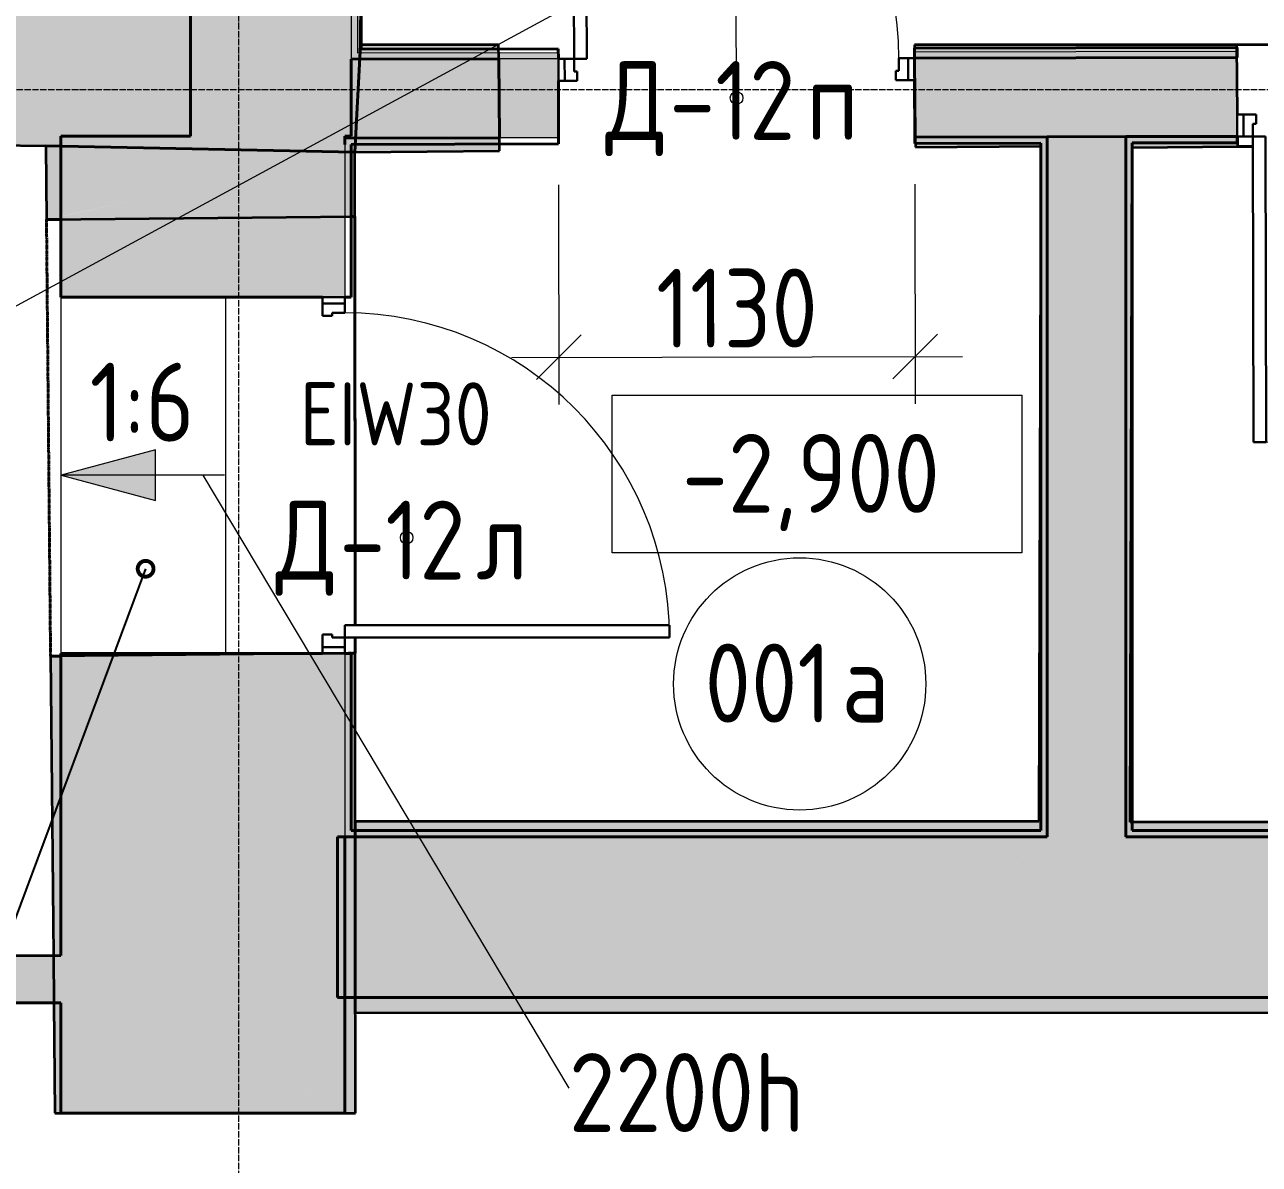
# Model space of a CAD drawing. Header units: millimetres. Extents: x 749182 to 2267578, y 70462 to 311449.
# Drawn here: x 1970783 to 1974700, y 167859 to 171473 of the extents above; entities that cross this region are included whole.
import ezdxf
from ezdxf import colors
from ezdxf.entities.mleader import LeaderData, LeaderLine
from ezdxf.math import Vec2, Vec3

# ---------------------------------------------------------------- set-up
doc = ezdxf.new("R2010")
doc.units = ezdxf.units.MM
for name, pattern in [('ADSK_Линия сетки', [25, 20, -2.5, 0, -2.5]), ('ADSK_Снесено', [4.5, 3, -1.5]), ('осеваяX2', [4, 2.5, -0.5, 0.5, -0.5])]:
    doc.linetypes.add(name, pattern=pattern)
doc.layers.get('Defpoints').update_dxf_attribs({"color": 255})
for name, color, linetype, lineweight in [('Аннотация', 7, 'Continuous', 9), ('Двери', 7, 'Continuous', 20), ('Марки дверей', 7, 'Continuous', 20), ('Марки помещений', 7, 'Continuous', 20), ('Оси', 165, 'осеваяX2', 13), ('отметки', 7, 'Continuous', 20), ('Пандусы', 7, 'Continuous', 18), ('Перекрытие', 7, 'Continuous', 18), ('Размер', 7, 'Continuous', 13), ('размеры', 7, 'Continuous', 9), ('Размеры КР', 164, 'Continuous', 9), ('Стены', 184, 'Continuous', 40), ('Стены внутренние', 7, 'Continuous', 18), ('Стены наружные', 7, 'Continuous', 18), ('Стены разрез', 7, 'Continuous', 35), ('Стены штриховка', 7, 'Continuous', 18)]:
    doc.layers.add(name, color=color, linetype=linetype, lineweight=lineweight)
doc.styles.add('GOST 2.304_new', font='isocpeur.ttf', dxfattribs={"width": 0.9, "oblique": 15})
doc.styles.add('GOST Common', font='GOST_Common.ttf', dxfattribs={"width": 0.9, "height": 350})
doc.styles.add('GOST Common_1', font='GOST_Common.ttf', dxfattribs={"width": 0.9, "height": 250})
doc.dimstyles.new('ADSK_Основной_2_5_мм_Округление_до_1_мм', dxfattribs={"dimscale": 304.8, "dimtxt": 251.428749, "dimasz": 0.463911, "dimexe": 0.492126, "dimexo": 0.492126, "dimgap": 0.098425, "dimtad": 1, "dimdec": 0, "dimdsep": 46, "dimtxsty": 'GOST Common_1', "dimblk1": 'OBLIQUE', "dimblk2": 'OBLIQUE', "dimsah": 1, "dimcen": 0.09, "dimdle": 0.492126, "dimazin": 2, "dimtfac": 1, "dimtdec": 4, "dimtix": 1, "dimtmove": 0, "dimatfit": 3, "dimfxl": 0, "dimtvp": 1, "dimtolj": 1, "dimtzin": 0, "dimlwd": 20, "dimlwe": 20, "dimarcsym": 0})

# ---------------------------------------------------------------- blocks, each defined once
blk = doc.blocks.new('Существующие стены подвал - Существующие стены подвал-614279-00 План подвала')
at = {"layer": 'Стены', "true_color": 0xc0c0c0}
h = blk.add_hatch(color=9, dxfattribs=at)
h.paths.add_polyline_path([(56529.9, 8243.7), (56521.9, 9891.6), (55614.7, 9887.2), (55611.4, 9124.2), (54267.7, 9129.7), (54267.1, 9158.6), (49024.4, 9158.6), (49024.4, 8259.7), (51104.6, 8255.3)])
h.paths.add_polyline_path([(55620.1, 11120.2), (56515.8, 11124.6), (56510.3, 12254.8), (55625.1, 12250.4), (55622.3, 11614.6)])
h.paths.add_polyline_path([(55630.5, 13483.5), (56504.2, 13487.8), (56482.7, 17882.1), (56479.3, 17884.3), (56484.1, 18289.1), (56581.1, 18289.1), (56577.9, 18453), (55636.9, 18454), (55634.2, 15862.2), (55639.2, 15463.8), (55633.9, 14274.6)])
h.paths.add_polyline_path([(56557.2, 19523), (56527.9, 21035.6), (56386.8, 21035.6), (56386.5, 21235.8), (56383.9, 21235.8), (56375.1, 23760.7), (56319.5, 23761.6), (56287.6, 28354.9), (56256.8, 36643.2), (56224.2, 43936.9), (48463.8, 43935.7), (48463.9, 43053.1), (55489.3, 43061.9), (55489.3, 40730.4), (55505.9, 37127.7), (55501.3, 36571.4), (55555.6, 28934.4), (55560, 28902.8), (55597.8, 28902.4), (55600, 28900.7), (55598.8, 28652.4), (55594.7, 28648.4), (55598.8, 28619.1), (55592.1, 20992.7), (55638.7, 20178.5), (55638.7, 19524), (56555.3, 19523)])
h.paths.add_polyline_path([(39393.4, 20201.7), (42161.7, 20230.9), (42716.1, 20254.9), (46306.8, 20252.4), (46773.4, 21064.2), (46669.7, 25898.2), (45913.1, 25900.5), (45930.2, 21076.8), (41376.5, 21087.9), (41376.1, 20955.6), (40178.1, 20958.6), (40178.1, 21091.2), (38511, 21094.3), (38521, 20373.6), (39393.4, 20368.1), (39393.4, 20230.7)])
h.paths.add_polyline_path([(18977.5, 20357.5), (18995.8, 20697.6), (18995.8, 21071.6), (18965.8, 21071.6), (18965.8, 20652.5), (18455.8, 20408.6), (18495.2, 20367.6), (18965.8, 20357.7)])
h.paths.add_polyline_path([(18424, 20369.1), (18455.8, 20408.6), (18455.8, 21072.6), (10754.2, 21086.2), (10745.7, 20457.8), (11345.8, 20457.8), (18045.3, 20377.1), (18211.4, 20373.6)])
h.paths.add_polyline_path([(37360, 20380.9), (37354.8, 21098.2), (30807, 21114.6), (30787, 20709.4), (30787, 20839.4), (30777, 20701.8), (30787.2, 20395.3), (34405.1, 20387.9), (35898.2, 20390.1), (37359.7, 20380.9)])
h.paths.add_polyline_path([(46613, 28542.5), (46612.9, 28546.1), (46607.5, 28863.4), (46597, 32746.9), (46594.2, 32921.9), (46603.3, 32922), (46599.4, 34522.4), (45850, 34541.9), (45850, 34540.6), (45780, 34540.4), (45780, 34543.7), (45778.3, 34543.8), (45781.2, 30723), (45896.1, 30722.1), (45903.8, 28546.1), (46608.3, 28542.6)])
h.paths.add_polyline_path([(45777.6, 35501.1), (45777.7, 35501.2), (45778.6, 35510.4), (45847.6, 35510.6), (45847.7, 35502.9), (46596.9, 35522.5), (46594.2, 36634.1), (46597.1, 37232.1), (46589.8, 43050.7), (47467.9, 43051.8), (47467.8, 43935.5), (45825.2, 43935.3), (45871.2, 35688.5), (45777.4, 35688), (45777.6, 35511.4)])
h = blk.add_hatch(color=9, dxfattribs=at)
h.paths.add_polyline_path([(49329.7, 9158.6), (49871.2, 9158.6), (49875.6, 14294.9), (49329, 14292.9), (49340.7, 13116.9), (46823.6, 13096.8), (46825.5, 14679.6), (46270, 14679.6), (46224.6, 13092), (42727.9, 13086.3), (42730.1, 14665.6), (42185, 14665.6), (42201.5, 12893.6), (40707.4, 12828.9), (40703.8, 13065.5), (39413.6, 13045.8), (39406.3, 14749.4), (38599.2, 14751.8), (38614.8, 13626), (37409.2, 13633.4), (37378.7, 17812.6), (35269.2, 17807.6), (35269.9, 17507.6), (36952, 17511.6), (36985, 12975.8), (38529.6, 12970.2), (38529.6, 12441.4), (46543.8, 12521.2), (49329.7, 12548.5), (49324.4, 9158.6)])
h.paths.add_polyline_path([(49318.4, 15362.9), (49867.2, 15364.9), (49864.2, 15536.8), (53981.4, 15484.8), (53986.4, 15882.7), (49849.9, 15934.4), (49839.1, 20218.7), (53802.2, 20191.2), (53810.6, 21022.2), (49714.8, 21049.2), (49721.2, 23288.6), (49158.9, 23290.2), (49152.9, 21045.6), (48898.2, 21047.6), (48891, 20225.9), (49309.9, 20222.2), (49309.5, 19594.6), (49307.4, 15912.3), (49314.2, 15912.3), (49314.4, 15769), (49318.4, 15363.6)])
h.paths.add_polyline_path([(55639.2, 15463.8), (55634.2, 15862.2), (55119.6, 15868.6), (55114.6, 15470.4), (55634.2, 15463.9)])
h.paths.add_polyline_path([(46826.8, 15715.6), (46826.7, 15765.4), (46818.2, 15765.4), (46818, 15915.1), (46843.2, 20243.8), (47195.9, 20240.7), (47203.1, 21060.8), (46773.4, 21064.2), (46306.8, 20252.3), (46284.7, 15923), (46302, 15923), (46301.1, 15765.4), (46299.7, 15715.6), (46826.1, 15715.6)])
h.paths.add_polyline_path([(42721, 15724.6), (42731.6, 15724.6), (42731.5, 15794.1), (42720.7, 15794.1), (42720.6, 16269.6), (42716.1, 20254.9), (42157, 20230.7), (42162.3, 16051.8), (42173.5, 15889.7), (42175, 15724.6), (42720.7, 15724.6)])
h.paths.add_polyline_path([(39401.8, 15799.5), (39401.8, 15904.1), (39405.7, 16051.8), (39393.4, 20368.1), (38521, 20373.6), (38585.5, 15803.5), (38603.2, 15801.8), (39401.4, 15799.5)])
h.paths.add_polyline_path([(49314.4, 15912.3), (49314.4, 15912.3), (49839.1, 15933.9)])
h.paths.add_polyline_path([(18025.7, 17309.8), (18944.1, 17310.7), (18400.6, 17521.8), (18877.9, 17347.6), (18215.2, 17715.5), (18045.3, 17666.4), (18045.3, 17820.5), (18945.3, 18219.8), (18945.3, 18187), (18978.7, 18187), (18978.4, 18768.6), (18945.3, 18768.3), (18945.3, 18252.7), (18045.3, 18741.2), (18045.3, 18759.5), (18012.3, 18759.1), (18025.7, 17310.2)])
h.paths.add_polyline_path([(18945.3, 17310.7), (18979.1, 17310.7), (18978.6, 17677), (18945.3, 17677), (18945.3, 17310.7)])
h.paths.add_polyline_path([(30789.2, 17377.9), (31843.5, 17390.5), (31825.3, 18779.6), (30788.4, 18769.2), (30789.1, 18187), (30842.4, 18187), (30842.4, 17677), (30789, 17677), (30789.2, 17383.9)])
h.paths.add_polyline_path([(13924.8, 17539.6), (13924.8, 17839.6), (11328.3, 17866.9), (11334.1, 20457.8), (11045.8, 20457.8), (11006.9, 17570.3), (13341.6, 17545.7)])
h.paths.add_polyline_path([(30787.7, 20077.3), (31807.9, 20118.6), (31804.3, 20361.2), (31797.1, 20361.3), (31804.3, 20393.2), (30787.5, 20395.3), (30787.7, 20079.5)])
h.paths.add_polyline_path([(17999.4, 20144), (18045.3, 20144.5), (18045.3, 20154.1), (18294.9, 20208.5), (18424, 20369.1), (17997.2, 20378.1), (17999.3, 20153.6)])
h.paths.add_polyline_path([(18945.3, 20153.3), (18977.6, 20153.6), (18977.5, 20357.5), (18945.3, 20357.5), (18945.3, 20153.6)])
h.paths.add_polyline_path([(55638.7, 20178.5), (55591.1, 21010.4), (55070.5, 21013.9), (55062.1, 20182.5), (55638.7, 20178.5)])
h.paths.add_polyline_path([(49178.9, 26805.3), (49175.3, 28869.1), (49172.8, 28868.6), (49172.1, 28239.6), (49168.3, 26805.4), (49172.8, 26805.4)])
h.paths.add_polyline_path([(49731.2, 26803.8), (49736.5, 28675), (49733.6, 28674.3), (49717.7, 28675), (49717.6, 28706.4), (49685.6, 28706.7), (49684.9, 28661.7), (49672.8, 28658.6), (49178.9, 26805.3), (49714.8, 26803.8)])
h.paths.add_polyline_path([(55598.8, 28619.1), (55555.4, 28936.1), (49736.7, 28987.5), (49721.2, 34397.5), (49675.7, 34396.8), (49676, 34273.9), (49283.2, 33202), (49633.4, 29643.5), (49684.6, 29318.6), (49684.9, 29120), (49652.2, 28970.5), (49685.2, 28976.6), (49685.6, 28956.7), (49736.7, 28956.3), (49736.5, 28675), (55591.1, 28619.2)])
h.paths.add_polyline_path([(49145.3, 28868.6), (49145.3, 28868.8), (49175.3, 28874.8), (49165.7, 34395.9), (49122.2, 34395.8), (49126.1, 32975.3), (49132.5, 32975.4), (49136.2, 32800.6), (49144.2, 28868.6)])
h.paths.add_polyline_path([(49119.2, 35465.8), (49718.1, 35466.9), (49714.8, 36618.6), (55501.3, 36571.4), (55506.2, 37173.9), (48705, 37218.3), (48702.3, 36625.7), (49116, 36624.1), (49119, 35554.6)])
h.paths.add_polyline_path([(47702.3, 36629.7), (47705, 37224.8), (46597.1, 37232.1), (46594.2, 36634.1), (47702.1, 36629.7)])
h = blk.add_hatch(color=9, dxfattribs=at)
h.paths.add_polyline_path([(24928.2, 17607), (24928.2, 17633.2), (25135.9, 17633.2), (27465.2, 17636.8), (27634, 17627.2), (30789.1, 17617.7), (30788.7, 17677), (18979, 17677), (18979, 17629.3), (22422.2, 17628.6), (22573, 17625.8), (23981.5, 17614.6)])
h.paths.add_polyline_path([(21776.2, 20477.5), (21777.2, 20477.5), (21776.2, 20477.5)])
h.paths.add_polyline_path([(18978.9, 17688.4), (21300, 18161.9), (21247.2, 18187), (26460, 18187), (26460, 18225.8), (26710, 18239.6), (26710, 18218.5), (26685.6, 18187), (26806.3, 18187), (26878.2, 18138.3), (28992.5, 17892.2), (30502.9, 18187), (30788.8, 18187), (30788.7, 18242.7), (26727, 18240.5), (26740, 20377.3), (26836, 20377.5), (26835.4, 20666.5), (26825.4, 20666.5), (26835.4, 20700.4), (22845.8, 20698.9), (22846.4, 20383.7), (26439.3, 20411.3), (26441.7, 18224.8), (21436.9, 18234.6), (21443, 20372.9), (21778, 20375.5), (21777.8, 20407.5), (21776.3, 20407.5), (21775.5, 20698.6), (20752.6, 20698.2), (20755.5, 20373.4), (21153, 20377), (21146.9, 18234.6), (18978.6, 18234.6), (18978.7, 18187)])
h.paths.add_polyline_path([(18977.5, 20357.5), (19436.6, 20361.6), (19433.6, 20697.7), (18995.8, 20697.6), (18977.6, 20359.5)])
h.paths.add_polyline_path([(21423, 20373.2), (21173, 20377), (21173, 20406.4), (21423, 20406.9), (21423, 20377)])
h.paths.add_polyline_path([(27906, 20379.9), (28369, 20381.2), (28369, 20384.3), (28382, 20399.3), (28522, 20399.3), (28522, 20381.3), (28617.2, 20381.5), (28616.5, 20701), (27905.4, 20700.8), (27905.9, 20418.4)])
h.paths.add_polyline_path([(26710, 20380.7), (26460, 20409), (26460, 20415.8), (26710, 20416.3), (26710, 20411.3)])
h.paths.add_polyline_path([(30130.2, 20384.9), (30787.5, 20386.5), (30777, 20701.8), (30129.5, 20701.6), (30130.2, 20692.4), (30581, 20692.9), (30129.6, 20671.9), (30130.2, 20386.4)])
at = {"layer": 'Стены'}
for p, q in [((21775.5, 20698.6), (22592.5, 20698.9)), ((19436.2, 20403.3), (19434, 20653.3)), ((20753, 20655.7), (20755.2, 20405.7)), ((21826.4, 20375.9), (21778, 20375.5)), ((17999.4, 20144), (18045.3, 20144.5)), ((18965.3, 20153.5), (18977.6, 20153.6)), ((18977.6, 20153.6), (18978.3, 18858.3)), ((18978.3, 18818.3), (18978.4, 18768.6)), ((18045.3, 18759.5), (18012.3, 18759.1)), ((18978.4, 18768.6), (18945.3, 18768.3))]:
    blk.add_line(p, q, dxfattribs=at)
at = {"layer": 'Стены разрез'}
for p, q in [((18995.8, 20697.6), (18996.4, 21071.6)), ((18977.5, 20357.5), (18995.8, 20697.6)), ((18995.8, 20697.6), (18977.5, 20357.5)), ((19433.6, 20697.7), (18995.8, 20697.6)), ((19434, 20653.3), (19433.6, 20697.7)), ((21775.5, 20698.6), (20752.6, 20698.2)), ((20752.6, 20698.2), (20753, 20655.7)), ((21777.2, 20477.5), (21775.5, 20698.6)), ((13341.6, 20433.9), (17997.2, 20378.1)), ((19436.6, 20361.6), (19436.2, 20403.3)), ((20755.2, 20405.7), (20755.5, 20373.4)), ((21778, 20375.5), (21777.8, 20407.5)), ((17997.2, 20378.1), (18977.5, 20357.5)), ((18977.5, 20357.5), (17997.2, 20378.1)), ((17997.2, 20378.1), (17999.4, 20144)), ((20755.5, 20373.4), (21153, 20377)), ((21153, 20377), (21146.9, 18234.6)), ((21436.9, 18233.5), (21443, 20372.9)), ((21443, 20372.9), (21778, 20375.5)), ((18977.5, 20357.5), (19436.6, 20361.6)), ((18977.6, 20153.6), (18977.5, 20357.5)), ((17999.4, 20144), (18977.6, 20153.6)), ((18978.4, 18768.6), (18012.3, 18759.1)), ((18012.3, 18759.1), (18021.1, 17809.8)), ((18978.6, 18234.6), (18978.4, 18768.6)), ((21146.9, 18234.6), (18978.6, 18234.6)), ((18978.6, 18234.6), (18979, 17629.3)), ((18978.8, 17936.3), (18978.6, 18234.6)), ((26441.7, 18224.8), (21436.9, 18233.5)), ((18979.1, 17310.7), (18978.8, 17936.3)), ((18021.1, 17809.8), (18022.5, 17659.8)), ((18022.5, 17659.8), (18025.7, 17309.8)), ((18979, 17629.3), (22422.2, 17628.6)), ((18025.7, 17309.8), (18979.1, 17310.7))]:
    blk.add_line(p, q, dxfattribs=at)
blk = doc.blocks.new('Новые проёмы подвал - Новые проёмы подвал-999150-00 План подвала')
at = {"layer": 'Стены', "color": 0, "linetype": 'ADSK_Снесено'}
for p, q in [((17999.4, 20144), (18045.3, 20144.5)), ((17999.4, 20144), (18012.3, 18759.1)), ((18965.3, 20153.5), (18977.6, 20153.6)), ((18978.3, 18858.3), (18977.6, 20153.6)), ((18977.6, 20153.6), (18978.3, 18858.3)), ((18978.4, 18768.6), (18978.3, 18818.3)), ((18978.3, 18818.3), (18978.4, 18768.6)), ((18045.3, 18759.5), (18012.3, 18759.1)), ((18978.4, 18768.6), (18945.3, 18768.3))]:
    blk.add_line(p, q, dxfattribs=at)
blk = doc.blocks.new('AC_Дверь_Однопольная_Стальная - Д-7л 1070х2200h-1983186-00 План подвала')
at = {"layer": 'Двери', "linetype": 'Continuous', "lineweight": 30}
for p, q in [((485, 1095), (445, 1095)), ((445, 1095), (445, 125)), ((485, 125), (485, 1095)), ((-515, 125), (-535, 125)), ((-535, 125), (-535, 55)), ((-485, 125), (-515, 125)), ((-515, 125), (-515, 55)), ((-515, 55), (-515, 125)), ((-485, 85), (-485, 125)), ((445, 125), (485, 125)), ((515, 125), (485, 125)), ((485, 125), (485, 85)), ((515, 55), (515, 125)), ((535, 125), (515, 125)), ((515, 125), (515, 55)), ((535, 55), (535, 125)), ((-475, 85), (-485, 85)), ((-475, 55), (-475, 85)), ((485, 85), (475, 85)), ((475, 85), (475, 55)), ((-535, 55), (-515, 55)), ((-515, 55), (-475, 55)), ((475, 55), (515, 55)), ((515, 55), (535, 55))]:
    blk.add_line(p, q, dxfattribs=at)
at = {"layer": 'Двери', "linetype": 'Continuous'}
blk.add_arc((485, 125), 970, 90, 180, dxfattribs=at)
blk = doc.blocks.new('AC_Дверь_Однопольная_Стальная - Д-12п 1130х2200h-1983137-00 План подвала')
at = {"layer": 'Двери', "linetype": 'Continuous', "lineweight": 30}
for p, q in [((-515, 1155), (-475, 1155)), ((-515, 125), (-515, 1155)), ((-475, 1155), (-475, 125)), ((-565, 125), (-545, 125)), ((-565, 55), (-565, 125)), ((-545, 125), (-515, 125)), ((-545, 55), (-545, 125)), ((-545, 125), (-545, 55)), ((-475, 125), (-515, 125)), ((-515, 125), (-515, 85)), ((515, 125), (545, 125)), ((515, 85), (515, 125)), ((545, 125), (545, 55)), ((545, 125), (565, 125)), ((545, 55), (545, 125)), ((565, 125), (565, 55)), ((-515, 85), (-505, 85)), ((-505, 85), (-505, 55)), ((505, 85), (515, 85)), ((505, 55), (505, 85)), ((-545, 55), (-565, 55)), ((-505, 55), (-545, 55)), ((545, 55), (505, 55)), ((565, 55), (545, 55))]:
    blk.add_line(p, q, dxfattribs=at)
at = {"layer": 'Двери', "linetype": 'Continuous'}
blk.add_arc((-515, 125), 1030, 0, 90, dxfattribs=at)
blk = doc.blocks.new('AC_Дверь_Однопольная_Стальная - Д-12л 1130х2200h-1983169-00 План подвала')
at = {"layer": 'Двери', "color": 5, "linetype": 'Continuous', "lineweight": 30, "true_color": 0x0000ff}
for p, q in [((515, 1480), (475, 1480)), ((475, 1480), (475, 450)), ((515, 450), (515, 1480)), ((-545, 450), (-565, 450)), ((-565, 450), (-565, 380)), ((-515, 450), (-545, 450)), ((-545, 450), (-545, 380)), ((-545, 380), (-545, 450)), ((-515, 410), (-515, 450)), ((475, 450), (515, 450)), ((545, 450), (515, 450)), ((515, 450), (515, 410)), ((545, 380), (545, 450)), ((565, 450), (545, 450)), ((545, 450), (545, 380)), ((565, 380), (565, 450)), ((-505, 410), (-515, 410)), ((-505, 380), (-505, 410)), ((515, 410), (505, 410)), ((505, 410), (505, 380)), ((-565, 380), (-545, 380)), ((-545, 380), (-505, 380)), ((505, 380), (545, 380)), ((545, 380), (565, 380))]:
    blk.add_line(p, q, dxfattribs=at)
at = {"layer": 'Двери', "color": 5, "linetype": 'Continuous', "true_color": 0x0000ff}
blk.add_arc((515, 450), 1030, 90, 180, dxfattribs=at)
blk = doc.blocks.new('Высотные отметки - Рамка-5093-00 План подвала')
at = {"layer": 'Аннотация'}
for p, q in [((-6.5, 0), (-6.5, 5)), ((-6.5, 5), (6.5, 5)), ((6.5, 5), (6.5, 0)), ((6.5, 0), (-6.5, 0))]:
    blk.add_line(p, q, dxfattribs=at)
blk = doc.blocks.new('ADSK_Марка_Дверь - Типоразмер_ADSK_Марка-58376-00 План подвала')
at = {"layer": 'Марки дверей', "lineweight": 9}
blk.add_circle((0, 0), 0.2, dxfattribs=at)
blk = doc.blocks.new('ADSK_Марка_Помещение_ОдноЗначение - Номер-247393-00 План подвала')
at = {"layer": 'Марки помещений'}
blk.add_circle((0, 0), 4, dxfattribs=at)
blk = doc.blocks.new('_Oblique')
at = {"color": 0, "linetype": 'ByBlock', "lineweight": -2}
blk.add_line((-0.5, -0.5), (0.5, 0.5), dxfattribs=at)
blk = doc.blocks.new('*D1591')
at = {"layer": 'Defpoints', "color": 0, "lineweight": 20, "transparency": 16777216}
for p in [(1970502.5, 170609.6), (1970898.5, 170609.6), (1970898.5, 169479.6)]:
    blk.add_point(p, dxfattribs=at)
at = {"layer": 'размеры', "color": 0, "lineweight": 20, "transparency": 16777216}
for p, q in [((1970502.5, 169329.6), (1970502.5, 170759.6)), ((1970748.5, 170609.6), (1970352.5, 170609.6)), ((1970748.5, 169479.6), (1970352.5, 169479.6))]:
    blk.add_line(p, q, dxfattribs=at)
at = {"layer": 'размеры', "color": 0, "lineweight": 20, "transparency": 16777216, "xscale": 141.4, "yscale": 141.4, "zscale": 141.4}
for p, rotation in [((1970502.5, 170609.6), 90), ((1970502.5, 169479.6), 270)]:
    blk.add_blockref('_Oblique', p, dxfattribs=dict(at, rotation=rotation))
at = {"layer": 'размеры', "color": 0, "lineweight": 20, "transparency": 16777216, "insert": (1970347.5, 170044.6), "char_height": 250, "width": 644.339, "attachment_point": 5, "rotation": 90, "style": 'GOST Common_1'}
blk.add_mtext('\\A1;1130', dxfattribs=at)
blk = doc.blocks.new('*D1611')
at = {"layer": 'Defpoints', "color": 0, "lineweight": 20, "transparency": 16777216}
for p in [(1972476.6, 171114.9), (1973606.6, 171117), (1973607.8, 170420.5)]:
    blk.add_point(p, dxfattribs=at)
at = {"layer": 'размеры', "color": 0, "lineweight": 20, "transparency": 16777216}
for p, q in [((1972476.9, 170964.9), (1972478.1, 170268.4)), ((1973606.9, 170967), (1973608.1, 170270.5)), ((1972327.8, 170418.2), (1973757.8, 170420.7))]:
    blk.add_line(p, q, dxfattribs=at)
at = {"layer": 'размеры', "color": 0, "lineweight": 20, "transparency": 16777216, "xscale": 141.4, "yscale": 141.4, "zscale": 141.4}
for p, rotation in [((1972477.8, 170418.4), 180.102268801919), ((1973607.8, 170420.5), 0.1022688019190327)]:
    blk.add_blockref('_Oblique', p, dxfattribs=dict(at, rotation=rotation))
at = {"layer": 'размеры', "color": 0, "lineweight": 20, "transparency": 16777216, "insert": (1973042.6, 170574.4), "char_height": 250, "width": 644.339, "attachment_point": 5, "rotation": 0.1023, "style": 'GOST Common_1'}
blk.add_mtext('\\A1;1130', dxfattribs=at)
blk = doc.blocks.new('*D1563')
at = {"layer": 'Defpoints', "color": 0, "lineweight": 20, "transparency": 16777216}
for p in [(1974628.3, 171815.3), (1975699.1, 171370.7), (1974629.1, 171368.8)]:
    blk.add_point(p, dxfattribs=at)
at = {"layer": 'размеры', "color": 0, "lineweight": 20, "transparency": 16777216}
for p, q in [((1974628.8, 171518.8), (1974628, 171965.3)), ((1975698.8, 171520.7), (1975698, 171967.3)), ((1975848.3, 171817.5), (1974478.3, 171815.1))]:
    blk.add_line(p, q, dxfattribs=at)
at = {"layer": 'размеры', "color": 0, "lineweight": 20, "transparency": 16777216, "xscale": 141.4, "yscale": 141.4, "zscale": 141.4}
for p, rotation in [((1974628.3, 171815.3), 180.102268801919), ((1975698.3, 171817.3), 0.1022688019189921)]:
    blk.add_blockref('_Oblique', p, dxfattribs=dict(at, rotation=rotation))
at = {"layer": 'размеры', "color": 0, "lineweight": 20, "transparency": 16777216, "insert": (1975163, 171971.3), "char_height": 250, "width": 700.591, "attachment_point": 5, "rotation": 0.1023, "style": 'GOST Common_1'}
blk.add_mtext('\\A1;1070', dxfattribs=at)
blk = doc.blocks.new('_DotSmall')
at = {"color": 0, "linetype": 'ByBlock', "lineweight": 35, "const_width": 0.5}
blk.add_lwpolyline([(-0.0625, 0, 1), (0.0625, 0, 1)], format="xyb", close=True, dxfattribs=at)

msp = doc.modelspace()

# ---------------------------------------------------------------- hatches: boundary and pattern name
at = {"layer": 'размеры'}
msp.add_hatch(color=256, dxfattribs=at).paths.add_polyline_path([(1970898.6794, 170044.5639), (1971198.6794, 169964.1791), (1971198.6794, 170124.9486)])
at = {"layer": 'Стены внутренние', "linetype": 'Continuous', "lineweight": 9, "true_color": 0x0000ff}
h = msp.add_hatch(dxfattribs=at)
h.set_pattern_fill('FP_1', color=5, style=0, pattern_type=2)
h.set_pattern_definition([(0, (1952853.19, 150711.3), (406.4, 101.6), [33.528, -271.272, 33.528, -271.272, -1625.6]), (0, (1952853.19, 150711.3), (406.4, 101.6), [-609.6, 33.528, -576.072, 33.528, -271.272, -711.2]), (0, (1952853.19, 150711.3), (406.4, 101.6), [-1524, 33.528, -169.672, 33.528, -474.472]), (120, (1953005.59, 150762.1), (-291.18818, 301.15272), [33.528, -271.272, 33.528, -271.272, -1625.6]), (120, (1953005.59, 150762.1), (-291.18818, 301.15272), [-609.6, 33.528, -576.072, 33.528, -271.272, -711.2]), (120, (1953005.59, 150762.1), (-291.18818, 301.15272), [-1524, 33.528, -169.672, 33.528, -474.472]), (240, (1953056.39, 150965.3), (-115.21182, -402.75272), [33.528, -271.272, 33.528, -271.272, -1625.6]), (240, (1953056.39, 150965.3), (-115.21182, -402.75272), [-609.6, 33.528, -576.072, 33.528, -271.272, -711.2]), (240, (1953056.39, 150965.3), (-115.21182, -402.75272), [-1524, 33.528, -169.672, 33.528, -474.472])])
h.paths.add_polyline_path([(1972287.1444, 171364.6064), (1972476.1543, 171364.9795), (1972475.5666, 171384.9427), (1972286.9652, 171384.6061), (1972287.1414, 171364.9438)])
h.paths.add_polyline_path([(1979678.6233, 171377.7997), (1979688.6894, 171377.8176), (1979688.629, 171397.8176), (1979684.5275, 171397.7895)])
h.paths.add_polyline_path([(1981469.7825, 171380.9968), (1981560.2678, 171381.194), (1981560.2322, 171401.1582), (1981469.7376, 171400.9967)])
h.paths.add_polyline_path([(1982690.2661, 171383.1752), (1982983.3587, 171383.7229), (1983434.2336, 171404.5032), (1982690.2304, 171403.1752), (1982690.2661, 171383.6974)])
at = {"layer": 'Стены внутренние', "linetype": 'Continuous', "true_color": 0xc0c0c0}
h = msp.add_hatch(color=9, dxfattribs=at)
h.paths.add_polyline_path([(1972289.3853, 171114.61), (1972476.6006, 171114.9442), (1972476.1543, 171364.9438), (1972287.1519, 171363.7708), (1972289.3823, 171114.9442)])
h.paths.add_polyline_path([(1973606.5988, 171116.9611), (1973608.3867, 171117.7101), (1973606.2775, 171296.9608), (1973606.5988, 171116.9643)])
h.paths.add_polyline_path([(1981470.3443, 171130.9974), (1981560.7141, 171131.1587), (1981560.2679, 171381.1583), (1981469.7825, 171380.9968), (1981470.3443, 171131.1587)])
h.paths.add_polyline_path([(1982690.7123, 171133.1756), (1982983.3587, 171133.698), (1982982.7969, 171383.6974), (1982690.2661, 171383.1752), (1982690.7091, 171134.9692)])
h = msp.add_hatch(color=9, dxfattribs=at)
h.paths.add_polyline_path([(1971798.5089, 168021.5155), (1971798.5089, 168388.2564), (1971776.0287, 168388.2564), (1971776.0287, 168898.2564), (1971798.5089, 168898.2564), (1971798.5089, 168931.1388), (1970898.5089, 168531.8094), (1970898.5089, 168377.6638), (1971068.3761, 168426.7909), (1971731.1337, 168058.9135), (1971253.7872, 168233.0876), (1971797.3879, 168021.9508), (1971776.0287, 168021.5155)])
h.paths.add_polyline_path([(1971798.5089, 168964.0213), (1971798.5089, 169479.5553), (1970898.5089, 169479.5553), (1970898.5089, 169452.4976), (1971776.0287, 168976.2224)])
h.paths.add_polyline_path([(1970898.5089, 170609.5553), (1971798.5089, 170609.5553), (1971798.5089, 171069.4316), (1971348.3748, 171078.9032), (1971309.0284, 171119.9291), (1971148.0594, 170919.8061), (1970898.5089, 170864.9044), (1970898.5089, 170855.341)])
for points in [[(1974276.2219, 171084.4824), (1974276.2219, 171118.1564), (1974026.2219, 171117.7101), (1974026.2219, 171087.975)], [(1983434.2336, 168388.2564), (1983695.5482, 168388.2564), (1983695.5482, 168898.2564), (1983356.0717, 168898.2564), (1981845.6823, 168603.5355), (1979731.4132, 168849.5846), (1979659.4431, 168898.2564), (1974100.3855, 168898.2564), (1974153.1944, 168873.1608), (1971832.1377, 168399.7018), (1971831.8429, 168898.2564), (1971776.0287, 168898.2564), (1971776.0287, 168388.2564), (1982294.0334, 168388.2564)]]:
    msp.add_hatch(color=9, dxfattribs=at).paths.add_polyline_path(points)
at = {"layer": 'Стены наружные', "linetype": 'Continuous', "true_color": 0xc0c0c0}
h = msp.add_hatch(color=9, dxfattribs=at)
h.paths.add_polyline_path([(1971309.0284, 171119.9291), (1971819.0284, 171363.7708), (1971819.0284, 173189.2961), (1971309.0284, 173190.5892), (1971309.0284, 171363.7708)])
h.paths.add_polyline_path([(1971819.0284, 174459.3001), (1971819.0284, 193726.4245), (1971309.0284, 193726.4245), (1971309.0284, 174460.5933)])
msp.add_hatch(color=9, dxfattribs=at).paths.add_polyline_path([(1969309.7407, 168369.5382), (1970875.6644, 168371.057), (1970874.2725, 168521.0557), (1969311.8305, 168519.5403), (1969309.7621, 168371.0792)])

# ---------------------------------------------------------------- linework, layer by layer
at = {"layer": 'Марки дверей'}
for p, q in [((1973041.3766, 171240.9524), (1973039.0131, 172355.5364)), ((1971348.5089, 170044.5553), (1972509.67, 168100.9867))]:
    msp.add_line(p, q, dxfattribs=at)
at = {"layer": 'Оси', "linetype": 'ADSK_Линия сетки'}
for p, q in [((1971463.1034, 154741.5512), (1971463.1034, 195246.0842)), ((1941766.9683, 171268.0858), (2009994.9113, 171268.0858))]:
    msp.add_line(p, q, dxfattribs=at)
at = {"layer": 'Пандусы'}
for p, q in [((1970898.5089, 170609.5553), (1970898.5089, 169479.5553)), ((1971420.5089, 170609.5553), (1971420.5089, 169479.5553))]:
    msp.add_line(p, q, dxfattribs=at)
at = {"layer": 'Перекрытие'}
msp.add_line((1970865.463, 169470.4333), (1970852.612, 170855.341), dxfattribs=at)
at = {"layer": 'размеры'}
for p, q in [((1971198.6794, 170124.9486), (1970898.6794, 170044.5639)), ((1971198.6794, 169964.1791), (1971198.6794, 170124.9486)), ((1970898.6794, 170044.5639), (1971198.6794, 169964.1791))]:
    msp.add_line(p, q, dxfattribs=at)
at = {"layer": 'размеры', "lineweight": 20}
msp.add_line((1971417.0966, 170044.5639), (1970898.6794, 170044.5639), dxfattribs=at)
at = {"layer": 'Размеры КР', "lineweight": 20}
msp.add_line((2017580.5501, 195971.8207), (1941933.5259, 154952.416), dxfattribs=at)
at = {"layer": 'Стены внутренние', "color": 5, "linetype": 'Continuous', "true_color": 0x0000ff}
for p, q in [((1971819.0284, 173189.2961), (1971819.0284, 171363.7708)), ((1972476.1543, 171364.9438), (1972476.1543, 171364.9438)), ((1972476.6006, 171114.9442), (1972289.3853, 171114.61)), ((1971798.5089, 169479.5553), (1971798.5089, 168898.2564))]:
    msp.add_line(p, q, dxfattribs=at)
at = {"layer": 'Стены внутренние', "color": 5, "linetype": 'Continuous', "lineweight": 40, "true_color": 0x0000ff}
for p, q in [((1971851.0284, 171395.828), (1971851.0284, 173189.2149)), ((1972476.0972, 171396.9437), (1971851.0284, 171395.828)), ((1972476.1543, 171364.9438), (1972476.0972, 171396.9437)), ((1974628.9979, 171400.7865), (1973606.0954, 171398.9607)), ((1973606.0954, 171398.9607), (1973606.1525, 171366.9607)), ((1974629.055, 171368.7865), (1974628.9979, 171400.7865)), ((1971819.0284, 171363.7708), (1972287.1444, 171364.6064)), ((1973606.1525, 171366.9607), (1974629.055, 171368.7865)), ((1972289.3853, 171114.61), (1971798.5089, 171113.7338)), ((1972476.6363, 171094.9442), (1972476.6006, 171114.9442)), ((1974026.2219, 171117.7101), (1973606.5988, 171116.9611)), ((1973606.5988, 171116.9611), (1973606.6345, 171096.9612)), ((1973606.6345, 171096.9612), (1974006.2219, 171097.6744)), ((1974006.2219, 171097.6744), (1974006.2219, 168918.2564)), ((1974026.2219, 168898.2564), (1974026.2219, 171117.7101)), ((1974629.5013, 171118.7869), (1974276.2219, 171118.1564)), ((1974276.2219, 171118.1564), (1974276.2219, 168898.2564)), ((1974296.2219, 171098.192), (1974629.537, 171098.787)), ((1974296.2219, 168918.2564), (1974296.2219, 171098.192)), ((1974629.537, 171098.787), (1974629.5013, 171118.7869)), ((1971818.5089, 171093.7695), (1972476.6363, 171094.9442)), ((1971818.5089, 170609.5553), (1971818.5089, 171093.7695)), ((1971798.5089, 170609.5553), (1971818.5089, 170609.5553)), ((1971818.5089, 169479.5553), (1971798.5089, 169479.5553)), ((1971818.5089, 168918.2564), (1971818.5089, 169479.5553)), ((1974006.2219, 168918.2564), (1971818.5089, 168918.2564)), ((1979293.1822, 168918.2564), (1974296.2219, 168918.2564))]:
    msp.add_line(p, q, dxfattribs=at)
at = {"layer": 'Стены внутренние', "linetype": 'Continuous'}
msp.add_line((1972476.1543, 171364.9438), (1972287.1444, 171364.6064), dxfattribs=at)
at = {"layer": 'Стены внутренние', "linetype": 'Continuous', "lineweight": 40}
for p, q in [((1972476.6006, 171114.9442), (1972476.2793, 171294.9439)), ((1973606.2775, 171296.9608), (1973606.5988, 171116.9611)), ((1970898.5089, 171119.9291), (1970898.5089, 170609.5553)), ((1971309.0284, 171119.9291), (1970898.5089, 171119.9291)), ((1971798.5089, 171093.7338), (1971798.5089, 171119.9291)), ((1973606.5988, 171116.9611), (1973608.3934, 171116.9643)), ((1974276.2219, 171118.1564), (1974026.2219, 171117.7101)), ((1974026.2219, 171117.7101), (1974026.2219, 168898.2564)), ((1974276.2219, 168898.2564), (1974276.2219, 171118.1564)), ((1970898.5089, 170609.5553), (1971728.5089, 170609.5553)), ((1970898.5089, 169479.5553), (1970898.5089, 168521.0792)), ((1971728.5089, 169479.5553), (1970898.5089, 169479.5553)), ((1974026.2219, 168898.2564), (1971776.0287, 168898.2564)), ((1971776.0287, 168898.2564), (1971776.0287, 168388.2564)), ((1971798.5089, 168021.5155), (1971798.5089, 168898.2564)), ((1979313.1822, 168898.2564), (1974276.2219, 168898.2564)), ((1970898.5089, 168371.0792), (1970898.5089, 168021.5155)), ((1971776.0287, 168388.2564), (1983695.5482, 168388.2564)), ((1970898.5089, 168021.5155), (1971798.5089, 168021.5155))]:
    msp.add_line(p, q, dxfattribs=at)
at = {"layer": 'Стены наружные', "linetype": 'Continuous', "lineweight": 40}
for p, q in [((1971309.0284, 173190.5892), (1971309.0284, 171119.9291)), ((1971819.0284, 171119.9291), (1971819.0284, 171363.7708)), ((1971798.5089, 171119.9291), (1971819.0284, 171119.9291)), ((1970898.5089, 168521.0792), (1969461.8471, 168519.6858)), ((1969309.7407, 168369.5382), (1970898.5089, 168371.0792))]:
    msp.add_line(p, q, dxfattribs=at)
at = {"layer": 'Стены штриховка'}
for p, q in [((1971839.0284, 173189.2453), (1971839.0284, 171383.8066)), ((1971849.0284, 173189.22), (1971849.0284, 171393.8244)), ((1971839.0284, 171383.8066), (1972476.1187, 171384.9437)), ((1971849.0284, 171393.8244), (1972476.1008, 171394.9437)), ((1973606.099, 171396.9607), (1974629.0015, 171398.7865)), ((1973606.1169, 171386.9607), (1974629.0193, 171388.7865)), ((1971798.5089, 171093.7338), (1971798.5089, 170609.5553))]:
    msp.add_line(p, q, dxfattribs=at)

# ---------------------------------------------------------------- block references
at = {"layer": 'Двери', "color": 5, "linetype": 'Continuous', "true_color": 0x0000ff}
for name, p, rotation in [('AC_Дверь_Однопольная_Стальная - Д-12п 1130х2200h-1983137-00 План подвала', (1973041.3766, 171240.9524), 0.1022688024733616), ('AC_Дверь_Однопольная_Стальная - Д-7л 1070х2200h-1983186-00 План подвала', (1975164.2773, 171244.7417), 180.1022688024733), ('AC_Дверь_Однопольная_Стальная - Д-12л 1130х2200h-1983169-00 План подвала', (1971348.5089, 170044.5553), 269.9999999999999)]:
    msp.add_blockref(name, p, dxfattribs=dict(at, rotation=rotation))
at = {"layer": 'Марки дверей', "xscale": 99.99999999999993, "yscale": 99.99999999999993, "zscale": 99.99999999999993}
for p in [(1973041.3766, 171240.9524), (1971994.9586, 169846.7654)]:
    msp.add_blockref('ADSK_Марка_Дверь - Типоразмер_ADSK_Марка-58376-00 План подвала', p, dxfattribs=at)
at = {"layer": 'Марки помещений', "xscale": 99.99999999999993, "yscale": 99.99999999999993, "zscale": 99.99999999999993}
msp.add_blockref('ADSK_Марка_Помещение_ОдноЗначение - Номер-247393-00 План подвала', (1973241.7117, 169382.5637), dxfattribs=at)
at = {"layer": 'отметки', "lineweight": 20, "xscale": 99.99999999999993, "yscale": 99.99999999999993, "zscale": 99.99999999999993}
msp.add_blockref('Высотные отметки - Рамка-5093-00 План подвала', (1973296.8129, 169798.8128), dxfattribs=at)
at = {"layer": 'Стены'}
msp.add_blockref('Существующие стены подвал - Существующие стены подвал-614279-00 План подвала', (1952853.1931, 150711.2975), dxfattribs=at)
at = {"layer": 'Стены', "color": 0, "linetype": 'ADSK_Снесено'}
msp.add_blockref('Новые проёмы подвал - Новые проёмы подвал-999150-00 План подвала', (1952853.1931, 150711.2975), dxfattribs=at)

# ---------------------------------------------------------------- texts
at = {"layer": 'Марки дверей', "lineweight": 9, "attachment_point": 1}
for s, insert, char_height, width, style in [('\\fGOST Common|b0|i0|c204|p34|;\\W.9;Д', (1972625.3973, 171357.9655), 250, 245.316375, 'GOST Common'), ('-12', (1972827.8035, 171357.9655), 250, 526.708687, 'GOST Common'), ('\\fGOST Common|b0|i0|c204|p34|;\\W.9;п', (1973262.3817, 171357.9655), 250, 194.810062, 'GOST Common'), ('EIW30', (1971656.3793, 170339.1794), 200, 779.24025, 'GOST Common_1'), ('\\fGOST Common|b0|i0|c204|p34|;\\W.9;Д', (1971578.9793, 169963.7785), 250, 245.316375, 'GOST Common'), ('-12', (1971781.3856, 169963.7785), 250, 526.708687, 'GOST Common'), ('\\fGOST Common|b0|i0|c204|p34|;\\W.9;л', (1972215.9637, 169963.7785), 250, 194.810062, 'GOST Common'), ('2200h', (1972509.67, 168211.9137), 250, 974.050312, 'GOST Common')]:
    msp.add_mtext(s, dxfattribs=dict(at, insert=insert, char_height=char_height, width=width, style=style))
at = {"layer": 'Марки помещений', "lineweight": 9, "char_height": 250, "attachment_point": 1, "style": 'GOST Common'}
for s, insert, width in [('001', (1972940.2044, 169510.2887), 526.708687), ('\\fGOST Common|b0|i0|c204|p34|;\\W.9;а', (1973374.7825, 169510.2887), 216.455625)]:
    msp.add_mtext(s, dxfattribs=dict(at, insert=insert, width=width))
at = {"layer": 'отметки', "lineweight": 20, "insert": (1972868.1368, 170175.5199), "char_height": 250, "width": 1028.822569, "attachment_point": 1, "line_spacing_factor": 1.022761, "style": 'GOST Common'}
msp.add_mtext('-2,900', dxfattribs=at)
at = {"layer": 'размеры', "lineweight": 20, "insert": (1970989.4347, 170401.2709), "char_height": 250, "width": 404.288048, "attachment_point": 1, "line_spacing_factor": 1.022761, "style": 'GOST Common'}
msp.add_mtext('1:6', dxfattribs=at)

# ---------------------------------------------------------------- dimensions: what is measured, and where the dimension line sits
at = {"layer": 'размеры', "lineweight": 20}
for base, p1, p2, angle, override, picture, middle in [((1974628.2579, 171815.3494), (1975699.0533, 171370.6964), (1974629.055, 171368.7865), 0.1022688, {"dimpost": '<>', "dimfxl": 1070}, '*D1563', (1975162.9804, 171971.3041)), ((1973607.842, 170420.454), (1972476.6006, 171114.9442), (1973606.5988, 171116.9611), 0.1022688, {"dimpost": '<>', "dimfxl": 1130}, '*D1611', (1973042.5662, 170574.4452)), ((1970502.4737, 170609.5553), (1970898.5089, 169479.5553), (1970898.5089, 170609.5553), 90, {"dimpost": '<>', "dimfxl": 1130}, '*D1591', (1970347.4737, 170044.5553))]:
    dim = msp.add_linear_dim(base=base, p1=p1, p2=p2, angle=angle, dimstyle='ADSK_Основной_2_5_мм_Округление_до_1_мм', override=override, dxfattribs=at)
    dim.commit()
    dim.dimension.update_dxf_attribs({"geometry": picture, "text_midpoint": middle})

# ---------------------------------------------------------------- leaders
at = {"layer": 'Размер', "color": 210, "ltscale": 20}
ml = msp.add_multileader_mtext('Standard', dxfattribs=at)
ml.set_content('\\A1;РМ-7', color=210, style='GOST 2.304_new')
ml.set_leader_properties()
ml.set_arrow_properties(name='DOTSMALL')
ml.build(insert=Vec2(0, 0))
ml.multileader.update_dxf_attribs({"text_left_attachment_type": 6, "text_right_attachment_type": 6, "dogleg_length": 1, "arrow_head_size": 100})
ctx = ml.context
ctx.base_point, ctx.char_height, ctx.arrow_head_size, ctx.landing_gap_size, ctx.plane_origin = Vec3(1968720.5896, 167460.0573), 500, 100, 0, Vec3(1948554.9284, 314440.6866)
ctx.left_attachment, ctx.right_attachment, ctx.text_align_type = 6, 6, 1
notes = []
notes.append((ctx, [(0, (1, 1, 0), (1970313.5388, 167460.0573), (-1, 0), 20, [(0, [(1971167.0278, 169747.8816)], 0, [])])]))
ctx.mtext.insert, ctx.mtext.rotation, ctx.mtext.width, ctx.mtext.alignment, ctx.mtext.flow_direction = Vec3(1969507.0642, 168060.0573), 6.283185307, 1286.674802, 2, 5
for ctx, leaders in notes:
    for number, flags, end, landing, length, lines in leaders:
        leader = LeaderData()
        leader.index, (leader.has_last_leader_line, leader.has_dogleg_vector, leader.attachment_direction) = number, flags
        leader.last_leader_point, leader.dogleg_vector, leader.dogleg_length = Vec3(end), Vec3(landing), length
        for number, points, colour, breaks in lines:
            line = LeaderLine()
            line.index, line.vertices, line.color, line.breaks = number, Vec3.list(points), colors.encode_raw_color(colour), breaks
            leader.lines.append(line)
        ctx.leaders.append(leader)

doc.saveas('drawing.dxf')
